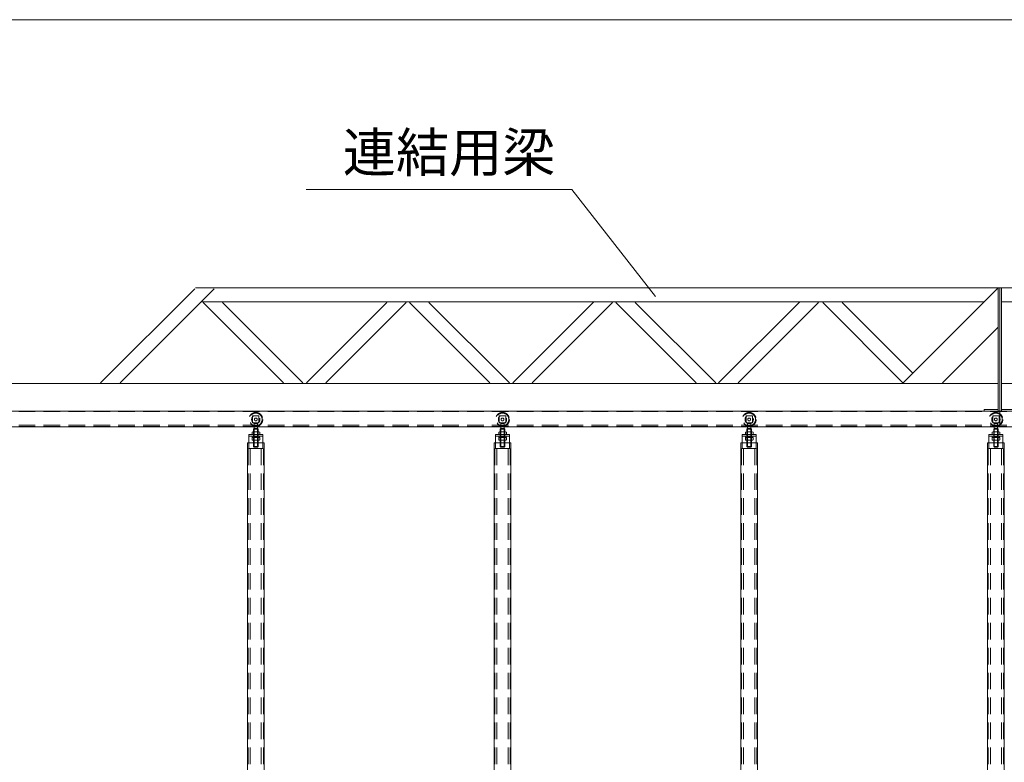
# Model space of a CAD drawing. Units: millimetres, scale not verified. Extents: x -12406 to 12406, y -8553 to 8553.
# Drawn here: x -9602 to -6045, y -1781 to 902 of the extents above; entities that cross this region are included whole.
import ezdxf
from ezdxf.enums import TextEntityAlignment as Align

# ---------------------------------------------------------------- set-up
doc = ezdxf.new("R2010")
doc.units = ezdxf.units.MM
doc.header["$LTSCALE"] = 50
doc.linetypes.add('DASHED1', pattern=[1.8, 1.2, -0.6])
for name, color, linetype, lineweight in [('0-3_CYG-117', 7, 'Continuous', 9), ('0-B_TEXT', 7, 'Continuous', 9), ('0-F_寸法', 7, 'Continuous', 9)]:
    doc.layers.add(name, color=color, linetype=linetype, lineweight=lineweight)
doc.styles.add('ＭＳ ゴシック', font='')
doc.styles.get('ＭＳ ゴシック').set_extended_font_data('MS Gothic')

msp = doc.modelspace()

# ---------------------------------------------------------------- linework, layer by layer
at = {"layer": '0-3_CYG-117'}
for p, q in [((-9310, -409.85), (-8970, -70.28)), ((-9239.23, -409.85), (-8899.17, -70.21)), ((-454.99, -67.28), (-8967, -67.28)), ((-6410, -409.85), (-6066.99, -67.28)), ((-6066.99, -67.28), (-6066.99, -510.28)), ((-6060.99, -67.28), (-6060.99, -569.03)), ((-6054.97, -512.03), (-6054.97, -67.28)), ((-6117.06, -117.28), (-8946.3, -117.28)), ((-8649.56, -409.85), (-8939.51, -120.26)), ((-8578.8, -409.85), (-8869.41, -119.6)), ((-8566.5, -409.85), (-8275.89, -119.6)), ((-8495.74, -409.85), (-8205.78, -120.26)), ((-7904.05, -409.85), (-8194.01, -120.26)), ((-7833.3, -409.85), (-8123.91, -119.6)), ((-7821, -409.85), (-7529.65, -118.87)), ((-7750.24, -409.85), (-7460.29, -120.26)), ((-7158.55, -409.85), (-7448.51, -120.26)), ((-7087.8, -409.85), (-7378.41, -119.6)), ((-7077.5, -409.85), (-6785.42, -118.13)), ((-7006.74, -409.85), (-6716.78, -120.26)), ((-6411.06, -409.85), (-6701.01, -120.26)), ((-6375.14, -375.04), (-6630.91, -119.6)), ((-6054.97, -117.28), (-3367.02, -117.28)), ((-6066.99, -209.1), (-6267.99, -409.85)), ((-10661.02, -412.03), (-6066.99, -412.03)), ((-3367.02, -412.03), (-6054.97, -412.03)), ((838.96, -512.03), (-10261.02, -512.03)), ((-10318.02, -569.03), (895.96, -569.03)), ((-8755.56, -575.24), (-8755.56, -566.45)), ((-8743.06, -575.24), (-8743.06, -566.45)), ((-7864.27, -575.24), (-7864.27, -566.45)), ((-7851.77, -575.24), (-7851.77, -566.45)), ((-6972.97, -575.24), (-6972.97, -566.45)), ((-6960.47, -575.24), (-6960.47, -566.45)), ((-6081.66, -575.24), (-6081.66, -566.45)), ((-6069.16, -575.24), (-6069.16, -566.45)), ((-8763.01, -588.07), (-8763.01, -596.01)), ((-8759.56, -587.07), (-8738.46, -587.07)), ((-8759.56, -597.01), (-8738.46, -597.01)), ((-8757.31, -577.04), (-8741.31, -577.04)), ((-8757.31, -577.04), (-8757.31, -587.07)), ((-8756.08, -588.07), (-8756.08, -596.01)), ((-8755.31, -587.07), (-8755.31, -575.24)), ((-8743.31, -587.07), (-8743.31, -575.24)), ((-8743.11, -575.24), (-8741.31, -577.04)), ((-8742.23, -588.07), (-8742.23, -596.01)), ((-8741.31, -577.04), (-8741.31, -587.07)), ((-8735.3, -588.07), (-8735.3, -596.01)), ((-7871.71, -588.07), (-7871.71, -596.01)), ((-7868.26, -587.07), (-7847.16, -587.07)), ((-7868.26, -597.01), (-7847.16, -597.01)), ((-7866.02, -577.04), (-7850.02, -577.04)), ((-7866.02, -577.04), (-7866.02, -587.07)), ((-7864.79, -588.07), (-7864.79, -596.01)), ((-7864.02, -587.07), (-7864.02, -575.24)), ((-7852.02, -587.07), (-7852.02, -575.24)), ((-7851.82, -575.24), (-7850.02, -577.04)), ((-7850.92, -588.07), (-7850.92, -596.01)), ((-7850.02, -577.04), (-7850.02, -587.07)), ((-7844, -588.07), (-7844, -596.01)), ((-6980.42, -588.07), (-6980.42, -596.01)), ((-6976.97, -587.07), (-6955.86, -587.07)), ((-6976.97, -597.01), (-6955.86, -597.01)), ((-6974.72, -577.04), (-6958.71, -577.04)), ((-6974.72, -577.04), (-6974.72, -587.07)), ((-6973.48, -588.07), (-6973.48, -596.01)), ((-6972.71, -587.07), (-6972.71, -575.24)), ((-6960.72, -587.07), (-6960.72, -575.24)), ((-6960.51, -575.24), (-6958.71, -577.04)), ((-6959.63, -588.07), (-6959.63, -596.01)), ((-6958.71, -577.04), (-6958.71, -587.07)), ((-6952.7, -588.07), (-6952.7, -596.01)), ((-6089.12, -588.07), (-6089.12, -596.01)), ((-6085.66, -587.07), (-6064.57, -587.07)), ((-6085.66, -597.01), (-6064.57, -597.01)), ((-6083.41, -577.04), (-6067.41, -577.04)), ((-6083.41, -577.04), (-6083.41, -587.07)), ((-6082.18, -588.07), (-6082.18, -596.01)), ((-6081.41, -587.07), (-6081.41, -575.24)), ((-6069.41, -587.07), (-6069.41, -575.24)), ((-6069.22, -575.24), (-6067.41, -577.04)), ((-6068.33, -588.07), (-6068.33, -596.01)), ((-6067.41, -577.04), (-6067.41, -587.07)), ((-6061.4, -588.07), (-6061.4, -596.01)), ((-8779.32, -4846.84), (-8779.32, -627.06)), ((-8779.32, -627.06), (-8774.32, -627.06)), ((-8724.33, -627.06), (-8719.33, -627.06)), ((-8719.33, -4846.84), (-8719.33, -627.06)), ((-7888.02, -4846.84), (-7888.02, -627.06)), ((-7888.02, -627.06), (-7883.03, -627.06)), ((-7833.03, -627.06), (-7828.02, -627.06)), ((-7828.02, -4846.84), (-7828.02, -627.06)), ((-6996.73, -4846.84), (-6996.73, -627.06)), ((-6996.73, -627.06), (-6991.72, -627.06)), ((-6941.72, -627.06), (-6936.72, -627.06)), ((-6936.72, -4846.84), (-6936.72, -627.06)), ((-6105.43, -4846.84), (-6105.43, -627.06)), ((-6105.43, -627.06), (-6100.43, -627.06)), ((-6050.43, -627.06), (-6045.43, -627.06)), ((-6045.43, -4846.84), (-6045.43, -627.06))]:
    msp.add_line(p, q, dxfattribs=at)
at = {"layer": '0-3_CYG-117', "linetype": 'DASHED1'}
for p, q in [((-10506.02, -513.63), (1083.96, -513.63)), ((-8760.82, -529.24), (-8760.82, -554.24)), ((-8760.82, -529.24), (-8737.82, -529.24)), ((-8737.82, -529.24), (-8737.82, -554.24)), ((-7869.53, -529.24), (-7869.53, -554.24)), ((-7869.53, -529.24), (-7846.52, -529.24)), ((-7846.52, -529.24), (-7846.52, -554.24)), ((-6978.23, -529.24), (-6978.23, -554.24)), ((-6978.23, -529.24), (-6955.23, -529.24)), ((-6955.23, -529.24), (-6955.23, -554.24)), ((-6086.93, -529.24), (-6086.93, -554.24)), ((-6086.93, -529.24), (-6063.92, -529.24)), ((-6063.92, -529.24), (-6063.92, -554.24)), ((-10506.02, -563.03), (1083.96, -563.03)), ((-10506.02, -567.43), (1083.96, -567.43)), ((-8760.82, -554.24), (-8737.82, -554.24)), ((-8755.57, -566.45), (-8755.57, -554.24)), ((-8743.07, -566.45), (-8743.07, -554.24)), ((-7869.53, -554.24), (-7846.52, -554.24)), ((-7864.28, -566.45), (-7864.28, -554.24)), ((-7851.78, -566.45), (-7851.78, -554.24)), ((-6978.23, -554.24), (-6955.23, -554.24)), ((-6972.97, -566.45), (-6972.97, -554.24)), ((-6960.47, -566.45), (-6960.47, -554.24)), ((-6086.93, -554.24), (-6063.92, -554.24)), ((-6081.68, -566.45), (-6081.68, -554.24)), ((-6069.18, -566.45), (-6069.18, -554.24)), ((-8774.32, -603.06), (-8724.33, -603.06)), ((-8762.81, -603.06), (-8762.81, -607.06)), ((-8762.81, -603.06), (-8735.81, -603.06)), ((-8757.31, -587.07), (-8757.31, -640.24)), ((-8749.31, -603.06), (-8755.41, -606.97)), ((-8755.31, -642.24), (-8755.31, -587.07)), ((-8744.31, -603.06), (-8750.41, -606.97)), ((-8743.31, -642.24), (-8743.31, -587.07)), ((-8741.31, -587.07), (-8741.31, -640.24)), ((-8735.81, -603.06), (-8735.81, -607.06)), ((-7883.03, -603.06), (-7833.03, -603.06)), ((-7871.51, -603.06), (-7871.51, -607.06)), ((-7871.51, -603.06), (-7844.51, -603.06)), ((-7866.02, -587.07), (-7866.02, -640.24)), ((-7858.02, -603.06), (-7864.11, -606.97)), ((-7864.02, -642.24), (-7864.02, -587.07)), ((-7853.02, -603.06), (-7859.11, -606.97)), ((-7852.02, -642.24), (-7852.02, -587.07)), ((-7850.02, -587.07), (-7850.02, -640.24)), ((-7844.51, -603.06), (-7844.51, -607.06)), ((-6991.72, -603.06), (-6941.72, -603.06)), ((-6980.22, -603.06), (-6980.22, -607.06)), ((-6980.22, -603.06), (-6953.22, -603.06)), ((-6974.72, -587.07), (-6974.72, -640.24)), ((-6966.72, -603.06), (-6972.81, -606.97)), ((-6972.71, -642.24), (-6972.71, -587.07)), ((-6961.71, -603.06), (-6967.82, -606.97)), ((-6960.72, -642.24), (-6960.72, -587.07)), ((-6958.71, -587.07), (-6958.71, -640.24)), ((-6953.22, -603.06), (-6953.22, -607.06)), ((-6100.43, -603.06), (-6050.43, -603.06)), ((-6088.91, -603.06), (-6088.91, -607.06)), ((-6088.91, -603.06), (-6061.91, -603.06)), ((-6083.41, -587.07), (-6083.41, -640.24)), ((-6075.41, -603.06), (-6081.52, -606.97)), ((-6081.41, -642.24), (-6081.41, -587.07)), ((-6070.41, -603.06), (-6076.51, -606.97)), ((-6069.41, -642.24), (-6069.41, -587.07)), ((-6067.41, -587.07), (-6067.41, -640.24)), ((-6061.91, -603.06), (-6061.91, -607.06)), ((-8777.02, -4847.06), (-8777.02, -627.06)), ((-8774.32, -627.06), (-8724.33, -627.06)), ((-8769.32, -4847.06), (-8769.32, -627.06)), ((-8763.01, -615.97), (-8763.01, -608.07)), ((-8762.81, -607.06), (-8735.81, -607.06)), ((-8759.56, -616.97), (-8738.46, -616.97)), ((-8757.31, -640.24), (-8741.31, -640.24)), ((-8757.31, -640.24), (-8755.31, -642.24)), ((-8756.08, -615.97), (-8756.08, -608.07)), ((-8741.31, -640.24), (-8743.31, -642.24)), ((-8742.23, -615.97), (-8742.23, -608.07)), ((-8735.3, -615.97), (-8735.3, -608.07)), ((-8729.33, -4847.06), (-8729.33, -627.06)), ((-8721.62, -4847.06), (-8721.62, -627.06)), ((-7885.72, -4847.06), (-7885.72, -627.06)), ((-7883.03, -627.06), (-7833.03, -627.06)), ((-7878.02, -4847.06), (-7878.02, -627.06)), ((-7871.71, -615.97), (-7871.71, -608.07)), ((-7871.51, -607.06), (-7844.51, -607.06)), ((-7868.26, -616.97), (-7847.16, -616.97)), ((-7866.02, -640.24), (-7850.02, -640.24)), ((-7866.02, -640.24), (-7864.02, -642.24)), ((-7864.79, -615.97), (-7864.79, -608.07)), ((-7850.02, -640.24), (-7852.02, -642.24)), ((-7850.92, -615.97), (-7850.92, -608.07)), ((-7844, -615.97), (-7844, -608.07)), ((-7838.03, -4847.06), (-7838.03, -627.06)), ((-7830.33, -4847.06), (-7830.33, -627.06)), ((-6994.42, -4847.06), (-6994.42, -627.06)), ((-6991.72, -627.06), (-6941.72, -627.06)), ((-6986.72, -4847.06), (-6986.72, -627.06)), ((-6980.42, -615.97), (-6980.42, -608.07)), ((-6980.22, -607.06), (-6953.22, -607.06)), ((-6976.97, -616.97), (-6955.86, -616.97)), ((-6974.72, -640.24), (-6958.71, -640.24)), ((-6974.72, -640.24), (-6972.71, -642.24)), ((-6973.48, -615.97), (-6973.48, -608.07)), ((-6958.71, -640.24), (-6960.72, -642.24)), ((-6959.63, -615.97), (-6959.63, -608.07)), ((-6952.7, -615.97), (-6952.7, -608.07)), ((-6946.73, -4847.06), (-6946.73, -627.06)), ((-6939.02, -4847.06), (-6939.02, -627.06)), ((-6103.12, -4847.06), (-6103.12, -627.06)), ((-6100.43, -627.06), (-6050.43, -627.06)), ((-6095.43, -4847.06), (-6095.43, -627.06)), ((-6089.12, -615.97), (-6089.12, -608.07)), ((-6088.91, -607.06), (-6061.91, -607.06)), ((-6085.66, -616.97), (-6064.57, -616.97)), ((-6083.41, -640.24), (-6067.41, -640.24)), ((-6083.41, -640.24), (-6081.41, -642.24)), ((-6082.18, -615.97), (-6082.18, -608.07)), ((-6067.41, -640.24), (-6069.41, -642.24)), ((-6068.33, -615.97), (-6068.33, -608.07)), ((-6061.4, -615.97), (-6061.4, -608.07)), ((-6055.43, -4847.06), (-6055.43, -627.06)), ((-6047.73, -4847.06), (-6047.73, -627.06)), ((-8755.31, -642.24), (-8743.31, -642.24)), ((-7864.02, -642.24), (-7852.02, -642.24)), ((-6972.71, -642.24), (-6960.72, -642.24)), ((-6081.41, -642.24), (-6069.41, -642.24))]:
    msp.add_line(p, q, dxfattribs=at)
at = {"layer": '0-3_CYG-117'}
for points in [[(-6067.03, -506.51), (-6117.28, -506.51), (-6117.28, -512.03)], [(-6054.97, -506.51), (-6004.71, -506.51), (-6004.71, -512.03)], [(-8757.31, -577.04), (-8755.51, -575.24), (-8743.11, -575.24)], [(-7866.02, -577.04), (-7864.22, -575.24), (-7851.82, -575.24)], [(-6974.72, -577.04), (-6972.92, -575.24), (-6960.51, -575.24)], [(-6083.41, -577.04), (-6081.61, -575.24), (-6069.22, -575.24)]]:
    msp.add_lwpolyline(points, dxfattribs=at)
for points in [[(-8724.33, -647.06), (-8774.32, -647.06), (-8774.32, -597.06), (-8724.33, -597.06)], [(-7833.03, -647.06), (-7883.03, -647.06), (-7883.03, -597.06), (-7833.03, -597.06)], [(-6941.72, -647.06), (-6991.72, -647.06), (-6991.72, -597.06), (-6941.72, -597.06)], [(-6050.43, -647.06), (-6100.43, -647.06), (-6100.43, -597.06), (-6050.43, -597.06)]]:
    msp.add_lwpolyline(points, close=True, dxfattribs=at)
at = {"layer": '0-3_CYG-117', "linetype": 'DASHED1'}
for centre, radius in [((-8749.32, -542.24), 25), ((-8749.32, -542.24), 23), ((-8749.32, -542.24), 15), ((-7858.03, -542.24), 25), ((-7858.03, -542.24), 23), ((-7858.03, -542.24), 15), ((-6966.72, -542.24), 25), ((-6966.72, -542.24), 23), ((-6966.72, -542.24), 15), ((-6075.43, -542.24), 25), ((-6075.43, -542.24), 23), ((-6075.43, -542.24), 15), ((-8749.32, -542.24), 5), ((-7858.03, -542.24), 5), ((-6966.72, -542.24), 5), ((-6075.43, -542.24), 5)]:
    msp.add_circle(centre, radius, dxfattribs=at)
at = {"layer": '0-3_CYG-117'}
for centre, radius, start, end in [((-8759.55, -593.56), 6.5, 57.795, 122.205), ((-8759.55, -590.51), 6.5, 237.795, 302.205), ((-8749.16, -611.55), 24.49, 73.565, 106.435), ((-8749.16, -572.52), 24.49, 253.565, 286.435), ((-8738.76, -593.52), 6.46, 57.58, 122.42), ((-8738.76, -590.56), 6.46, 237.58, 302.42), ((-7868.24, -593.56), 6.5, 57.795, 122.205), ((-7868.24, -590.51), 6.5, 237.795, 302.205), ((-7857.86, -611.55), 24.49, 73.565, 106.435), ((-7857.86, -572.52), 24.49, 253.565, 286.435), ((-7847.46, -593.52), 6.46, 57.58, 122.42), ((-7847.46, -590.56), 6.46, 237.58, 302.42), ((-6976.95, -593.56), 6.5, 57.795, 122.205), ((-6976.95, -590.51), 6.5, 237.795, 302.205), ((-6966.55, -611.55), 24.49, 73.565, 106.435), ((-6966.55, -572.52), 24.49, 253.565, 286.435), ((-6956.16, -593.52), 6.46, 57.58, 122.42), ((-6956.16, -590.56), 6.46, 237.58, 302.42), ((-6085.65, -593.56), 6.5, 57.795, 122.205), ((-6085.65, -590.51), 6.5, 237.795, 302.205), ((-6075.26, -611.55), 24.49, 73.565, 106.435), ((-6075.26, -572.52), 24.49, 253.565, 286.435), ((-6064.87, -593.52), 6.46, 57.58, 122.42), ((-6064.87, -590.56), 6.46, 237.58, 302.42)]:
    msp.add_arc(centre, radius, start, end, dxfattribs=at)
at = {"layer": '0-3_CYG-117', "linetype": 'DASHED1'}
for centre, radius, start, end in [((-8759.55, -613.57), 6.5, 57.795, 122.205), ((-8759.55, -610.47), 6.5, 237.795, 302.205), ((-8749.16, -631.55), 24.49, 73.565, 106.435), ((-8749.16, -592.48), 24.49, 253.565, 286.435), ((-8738.76, -613.52), 6.46, 57.58, 122.42), ((-8738.76, -610.51), 6.46, 237.58, 302.42), ((-7868.24, -613.57), 6.5, 57.795, 122.205), ((-7868.24, -610.47), 6.5, 237.795, 302.205), ((-7857.86, -631.55), 24.49, 73.565, 106.435), ((-7857.86, -592.48), 24.49, 253.565, 286.435), ((-7847.46, -613.52), 6.46, 57.58, 122.42), ((-7847.46, -610.51), 6.46, 237.58, 302.42), ((-6976.95, -613.57), 6.5, 57.795, 122.205), ((-6976.95, -610.47), 6.5, 237.795, 302.205), ((-6966.55, -631.55), 24.49, 73.565, 106.435), ((-6966.55, -592.48), 24.49, 253.565, 286.435), ((-6956.16, -613.52), 6.46, 57.58, 122.42), ((-6956.16, -610.51), 6.46, 237.58, 302.42), ((-6085.65, -613.57), 6.5, 57.795, 122.205), ((-6085.65, -610.47), 6.5, 237.795, 302.205), ((-6075.26, -631.55), 24.49, 73.565, 106.435), ((-6075.26, -592.48), 24.49, 253.565, 286.435), ((-6064.87, -613.52), 6.46, 57.58, 122.42), ((-6064.87, -610.51), 6.46, 237.58, 302.42)]:
    msp.add_arc(centre, radius, start, end, dxfattribs=at)
at = {"layer": '0-B_TEXT'}
for p in [(-8567.03, 287.97), (-7305.81, -98.17)]:
    msp.add_line(p, (-7607.79, 287.97), dxfattribs=at)
at = {"layer": '0-F_寸法'}
msp.add_line((-10486.02, 901.74), (1063.96, 901.74), dxfattribs=at)

# ---------------------------------------------------------------- texts
at = {"layer": '0-B_TEXT', "style": 'ＭＳ ゴシック'}
msp.add_text('連結用梁', height=140.8, dxfattribs=at).set_placement((-8435.02, 309.75), align=Align.BOTTOM_LEFT)

doc.saveas('drawing.dxf')
